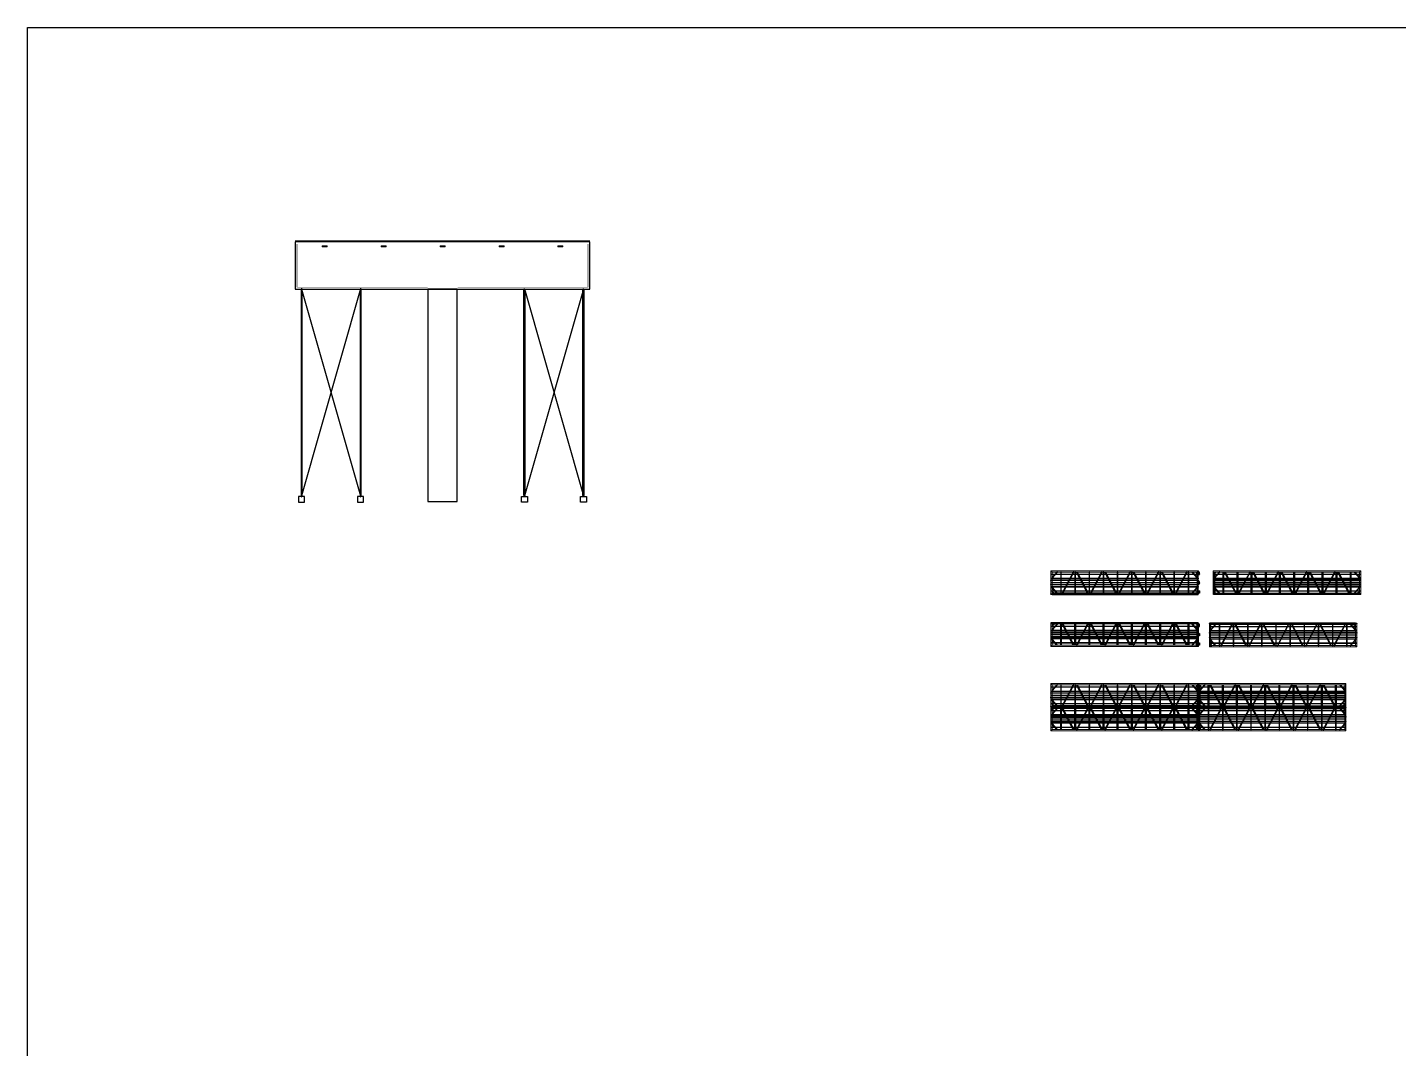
# Model space of a CAD drawing. Header units: inches. Extents: x -109738 to 334474, y -141753 to 99784.
# Drawn here: x 93329 to 209572, y 13268 to 99784 of the extents above; entities that cross this region are included whole.
import ezdxf

# ---------------------------------------------------------------- set-up
doc = ezdxf.new("R2010")
doc.units = ezdxf.units.IN
doc.header["$LTSCALE"] = 1000
doc.header["$MEASUREMENT"] = 0
doc.linetypes.add('DOTE', pattern=[2.42, 2, -0.2, 0.02, -0.2])
for name, color, linetype, lineweight in [('00标注文字', 2, 'Continuous', 15), ('加强板', 140, 'Continuous', 18), ('铝主梁', 3, 'Continuous', 9), ('铝龙骨', 7, 'Continuous', 9)]:
    doc.layers.add(name, color=color, linetype=linetype, lineweight=lineweight)
for name, color, linetype in [('DOTE', 1, 'Continuous'), ('PUB_DIM', 3, 'Continuous'), ('卡槽', 242, 'Continuous'), ('连接端梁', 130, 'Continuous'), ('铝横梁', 220, 'Continuous')]:
    doc.layers.add(name, color=color, linetype=linetype)
pattern_1 = [(45, (105703.035, 23015.224), (-56.1266, 56.1266), [])]
pattern_2 = [(45, (110703.035, 23015.224), (-56.1266, 56.1266), [])]

# ---------------------------------------------------------------- blocks, each defined once
blk = doc.blocks.new('橡胶块200x200x60')
h = blk.add_hatch()
h.set_pattern_fill('ANSI32', color=256, scale=10)
h.set_pattern_definition([(45, (0, 0), (-33.67596, 33.67596), []), (45, (22.45, 0), (-33.67596, 33.67596), [])])
h.paths.add_polyline_path([(25488, 88551), (25688, 88551), (25688, 88751), (25488, 88751)])
blk.add_lwpolyline([(25488, 88551), (25688, 88551), (25688, 88751), (25488, 88751)], close=True)
for points in [[(25513, 88716), (25533, 88716)], [(25513, 88586), (25533, 88586)], [(25523, 88726), (25523, 88706)], [(25523, 88576), (25523, 88596)], [(25663, 88716), (25643, 88716)], [(25663, 88586), (25643, 88586)], [(25653, 88726), (25653, 88706)], [(25653, 88576), (25653, 88596)]]:
    blk.add_lwpolyline(points)
for centre, radius in [((25523, 88716), 10), ((25523, 88586), 10), ((25523, 88716), 8), ((25523, 88586), 8), ((25653, 88716), 10), ((25653, 88586), 10), ((25653, 88716), 8), ((25653, 88586), 8)]:
    blk.add_circle(centre, radius)
blk = doc.blocks.new('M24_90')
at = {"layer": 'PUB_DIM'}
for p, q in [((-11, 11), (-14, 10)), ((-11, 11), (-7, 10)), ((-11, 11), (11, 11)), ((-7, 10), (0, 11)), ((-7, 10), (-7, 0)), ((0, 11), (7, 10)), ((11, 11), (7, 10)), ((7, 10), (7, 0)), ((11, 11), (14, 10)), ((-11, -74), (-14, -73)), ((-11, -74), (-7, -73)), ((-11, -74), (11, -74)), ((-7, -73), (-7, -58)), ((-7, -73), (0, -74)), ((0, -74), (7, -73)), ((7, -73), (7, -58)), ((11, -74), (7, -73)), ((11, -74), (14, -73))]:
    blk.add_line(p, q, dxfattribs=at)
for points in [[(-14, 10), (14, 10), (14, 0), (-14, 0)], [(-8, 0), (8, 0), (8, -77), (-8, -77)], [(-15, -52), (15, -52), (15, -55), (-15, -55)], [(-14, -73), (14, -73), (14, -58), (-14, -58)]]:
    blk.add_lwpolyline(points, close=True, dxfattribs=at)
blk = doc.blocks.new('ahjshdasda')
at = {"layer": 'PUB_DIM'}
for p, q in [((39726, 54601), (39726, 54591)), ((39727, 54601), (39727, 54591)), ((39729, 54601), (39729, 54591)), ((39731, 54601), (39731, 54591))]:
    blk.add_line(p, q, dxfattribs=at)
for points in [[(39720, 54602), (39737, 54602), (39737, 54600), (39720, 54600)], [(39729, 54599), (39729, 54580), (39728, 54580), (39728, 54599)]]:
    blk.add_lwpolyline(points, close=True, dxfattribs=at)
at = {"layer": 'PUB_DIM', "xscale": 0.08773124708293675, "yscale": 0.08773124708293675, "zscale": 0.08773124708293675, "rotation": 90.01075038123389}
blk.add_blockref('M24_90', (39726, 54594), dxfattribs=at)
blk = doc.blocks.new('M16膨胀螺栓')
at = {"layer": 'PUB_DIM'}
for p, q in [((-12, 12), (-16, 10)), ((-12, 12), (-8, 10)), ((-12, 12), (12, 12)), ((-8, 10), (0, 12)), ((0, 12), (8, 10)), ((12, 12), (8, 10)), ((12, 12), (16, 10)), ((-8, -84), (-12, -103)), ((-12, -103), (-12, -112)), ((-12, -112), (12, -112)), ((-10, -112), (-10, -112)), ((0, -128), (-10, -123)), ((-5, -117), (5, -117)), ((-2, -107), (-4, -112)), ((-1, -84), (-2, -107)), ((0, -128), (10, -123)), ((1, -84), (2, -107)), ((2, -107), (4, -112)), ((8, -84), (12, -103)), ((10, -112), (10, -112)), ((12, -103), (12, -112))]:
    blk.add_line(p, q, dxfattribs=at)
for points in [[(-16, 10), (16, 10), (16, 0), (-16, 0)], [(-8, 22), (8, 22), (8, -73), (-8, -73)], [(-10, -18), (10, -18), (10, -123), (-10, -123)], [(-8, -79), (8, -79), (8, -84), (-8, -84)]]:
    blk.add_lwpolyline(points, close=True, dxfattribs=at)
for centre, start, end in [((-5, -112), 180, 270), ((5, -112), 270, 0)]:
    blk.add_arc(centre, 5, start, end, dxfattribs=at)
blk = doc.blocks.new('hjashdasda')
at = {"layer": 'DOTE', "linetype": 'DOTE', "ltscale": 0.005}
for p, q in [((37896, 49659), (37896, 49655)), ((37909, 49660), (37909, 49655))]:
    blk.add_line(p, q, dxfattribs=at)
at = {"layer": 'DOTE', "linetype": 'DOTE', "ltscale": 0.02}
for p, q in [((37907, 49665), (37897, 49665)), ((37903, 49683), (37903, 49656))]:
    blk.add_line(p, q, dxfattribs=at)
at = {"layer": 'PUB_DIM'}
for p, q in [((37896, 49657), (37896, 49656)), ((37897, 49657), (37897, 49656)), ((37900, 49657), (37900, 49669)), ((37905, 49669), (37900, 49669)), ((37902, 49657), (37902, 49669)), ((37903, 49657), (37903, 49669)), ((37905, 49657), (37905, 49669)), ((37908, 49657), (37908, 49656)), ((37909, 49657), (37909, 49656))]:
    blk.add_line(p, q, dxfattribs=at)
for points in [[(37911, 49656), (37894, 49656), (37894, 49657), (37911, 49657)], [(37902, 49661), (37902, 49682), (37903, 49682), (37903, 49661)]]:
    blk.add_lwpolyline(points, close=True, dxfattribs=at)
at = {"layer": 'PUB_DIM', "yscale": 0.08773124708293675, "zscale": 0.08773124708293675}
for name, p, xscale, rotation in [('M16膨胀螺栓', (37896, 49657), -0.08773124708293675, 359.9999999999325), ('M24_90', (37905, 49665), 0.08773124708293675, 270)]:
    blk.add_blockref(name, p, dxfattribs=dict(at, xscale=xscale, rotation=rotation))
at = {"layer": 'PUB_DIM', "xscale": 0.08773124708293675, "yscale": 0.08773124708293675, "zscale": 0.08773124708293675}
blk.add_blockref('M16膨胀螺栓', (37909, 49657), dxfattribs=at)
blk = doc.blocks.new('游艇码头系船柱')
at = {"layer": '00标注文字', "color": 2}
for p, q in [((0.04, 0.1), (0.05, 0.1)), ((0.04, 0.05), (0.05, 0.05)), ((0.05, 0.1), (0.05, 0.05)), ((0.05, 0.09), (0.1, 0.09)), ((0.05, 0.05), (0.1, 0.05)), ((0.15, 0.11), (0.19, 0.11)), ((0.15, 0.04), (0.19, 0.04)), ((0.43, 0.09), (0.18, 0.09)), ((0.43, 0.05), (0.18, 0.05)), ((0.46, 0.11), (0.42, 0.11)), ((0.46, 0.04), (0.42, 0.04)), ((0.57, 0.09), (0.51, 0.09)), ((0.57, 0.05), (0.51, 0.05)), ((0.57, 0.1), (0.57, 0.1)), ((0.57, 0.1), (0.57, 0.05)), ((0.57, 0.05), (0.57, 0.05))]:
    blk.add_line(p, q, dxfattribs=at)
blk.add_lwpolyline([(0, 0.15), (0.61, 0.15), (0.61, 0), (0, 0)], close=True, dxfattribs=at)
for centre in [(0.13, 0.07), (0.48, 0.07)]:
    blk.add_circle(centre, 0.04, dxfattribs=at)
at = {"layer": '00标注文字', "color": 8}
for centre in [(0.13, 0.07), (0.48, 0.07)]:
    blk.add_circle(centre, 0.035, dxfattribs=at)
at = {"layer": '00标注文字', "color": 2}
for centre, radius, start, end in [((0.05, 0.07), 0.0256, 102.6804, 257.3196), ((0.15, 0.07), 0.035, 325.1501, 34.8499), ((0.19, 0.07), 0.035, 34.8499, 90), ((0.19, 0.07), 0.035, 270, 325.1501), ((0.42, 0.07), 0.035, 90, 145.1501), ((0.42, 0.07), 0.035, 214.8499, 270), ((0.46, 0.07), 0.035, 145.1501, 214.8499), ((0.56, 0.07), 0.0256, 282.6804, 77.3196)]:
    blk.add_arc(centre, radius, start, end, dxfattribs=at)
blk = doc.blocks.new('*U474')
at = {"layer": '00标注文字', "xscale": -693.1336901761795, "yscale": 693.1336901761795, "zscale": 693.1336901761795}
blk.add_blockref('游艇码头系船柱', (211, -52), dxfattribs=at)
blk = doc.blocks.new('*U475')
at = {"color": 0, "linetype": 'ByBlock', "lineweight": -2, "transparency": 16777216}
for p in [(0, 0), (5000, 0), (10000, 0), (15000, 0), (20000, 0)]:
    blk.add_blockref('*U474', p, dxfattribs=at)
blk = doc.blocks.new('asdasdasdafdfg')
at = {"color": 5}
for points in [[(193878, 42233), (194078, 42233), (194078, 42323), (193878, 42438)], [(206063, 42233), (206263, 42233), (206263, 42433), (206063, 42323)]]:
    blk.add_lwpolyline(points, close=True, dxfattribs=at)
at = {"layer": '加强板', "color": 5}
blk.add_lwpolyline([(194077, 44118), (193878, 44118), (193878, 43917), (193968, 43918)], close=True, dxfattribs=at)
at = {"layer": '卡槽', "color": 22, "ltscale": 5000}
for points in [[(193878, 43441), (193878, 43401), (206363, 43401), (206363, 43441)], [(193878, 43063), (193878, 43023), (206363, 43023), (206363, 43063)], [(193878, 42276), (193878, 42236), (206363, 42236), (206363, 42276)]]:
    blk.add_lwpolyline(points, close=True, dxfattribs=at)
at = {"layer": '连接端梁'}
for points in [[(193878, 44118), (193968, 44118), (193968, 42318), (193878, 42218)], [(206263, 42218), (193878, 42218), (193968, 42318), (206263, 42318)]]:
    blk.add_lwpolyline(points, close=True, dxfattribs=at)
at = {"layer": '铝主梁'}
for points in [[(206363, 44218), (193863, 44218), (193863, 44118), (206263, 44118)], [(206363, 44218), (206263, 44118), (206263, 42218), (206363, 42218)]]:
    blk.add_lwpolyline(points, close=True, dxfattribs=at)
at = {"layer": '铝横梁', "color": 243}
for points in [[(194360, 44118), (193969, 43666), (193969, 43598), (194421, 44118)], [(194738, 44118), (194738, 42318), (194688, 42318), (194688, 44118)], [(194878, 44118), (195812, 42318), (195762, 42318), (194828, 44118)], [(195938, 44118), (195938, 42318), (195888, 42318), (195888, 44118)], [(196949, 44118), (196015, 42318), (196065, 42318), (196999, 44118)], [(197138, 44118), (197138, 42318), (197088, 42318), (197088, 44118)], [(197278, 44118), (198212, 42318), (198162, 42318), (197228, 44118)], [(198338, 44118), (198338, 42318), (198288, 42318), (198288, 44118)], [(199349, 44118), (198415, 42318), (198465, 42318), (199399, 44118)], [(199538, 44118), (199538, 42318), (199488, 42318), (199488, 44118)], [(199678, 44118), (200612, 42318), (200562, 42318), (199628, 44118)], [(200738, 44118), (200738, 42318), (200688, 42318), (200688, 44118)], [(201749, 44118), (200815, 42318), (200865, 42318), (201799, 44118)], [(201938, 44118), (201938, 42318), (201888, 42318), (201888, 44118)], [(202078, 44118), (203012, 42318), (202962, 42318), (202028, 44118)], [(203138, 44118), (203138, 42318), (203088, 42318), (203088, 44118)], [(204149, 44118), (203215, 42318), (203265, 42318), (204199, 44118)], [(204338, 44118), (204338, 42318), (204288, 42318), (204288, 44118)], [(204478, 44118), (205412, 42318), (205362, 42318), (204428, 44118)], [(205538, 44118), (205538, 42318), (205488, 42318), (205488, 44118)], [(205868, 44118), (206259, 43666), (206259, 43598), (205807, 44118)], [(194360, 42318), (193969, 42770), (193969, 42838), (194421, 42318)], [(205868, 42318), (206259, 42770), (206259, 42838), (205807, 42318)]]:
    blk.add_lwpolyline(points, close=True, dxfattribs=at)
at = {"layer": '铝龙骨', "color": 0}
for points in [[(206363, 43901), (206363, 43936), (193863, 43936), (193863, 43901)], [(206363, 43551), (206363, 43586), (193863, 43586), (193863, 43551)], [(206363, 43201), (206363, 43236), (193863, 43236), (193863, 43201)], [(206363, 42851), (206363, 42886), (193863, 42886), (193863, 42851)], [(206363, 42501), (206363, 42536), (193863, 42536), (193863, 42501)]]:
    blk.add_lwpolyline(points, close=True, dxfattribs=at)

msp = doc.modelspace()

# ---------------------------------------------------------------- hatches: boundary and pattern name
h = msp.add_hatch()
h.set_pattern_fill('ANSI31', color=3, scale=50)
h.set_pattern_definition(pattern_2)
h.paths.add_polyline_path([(116618.1, 77557.9), (116538.1, 77557.9), (116536.2, 60115.8), (116616.2, 60115.8)])
h = msp.add_hatch()
h.set_pattern_fill('ANSI31', color=3, scale=50)
h.set_pattern_definition(pattern_1)
h.paths.add_polyline_path([(121618.1, 77557.9), (121538.1, 77557.9), (121536.2, 60115.8), (121616.2, 60115.8)])
h = msp.add_hatch()
h.set_pattern_fill('ANSI31', color=3, scale=50)
h.set_pattern_definition(pattern_1)
h.paths.add_polyline_path([(135504.2, 77557.9), (135424.2, 77557.9), (135426, 60115.8), (135506, 60115.8)])
h = msp.add_hatch()
h.set_pattern_fill('ANSI31', color=3, scale=50)
h.set_pattern_definition(pattern_2)
h.paths.add_polyline_path([(140504.2, 77557.9), (140424.2, 77557.9), (140426, 60115.8), (140506, 60115.8)])

# ---------------------------------------------------------------- linework, layer by layer
for points in [[(93328.6, 99783.9), (334473.9, 99783.9), (334473.9, -73248.7), (93328.6, -73248.7)], [(116021.1, 77622), (141021.1, 77622), (141021.1, 81622), (116021.1, 81622)], [(127271.1, 59622), (129771.1, 59622), (129771.1, 77622), (127271.1, 77622)], [(116823.5, 60056), (116323.5, 60056), (116323.5, 59556), (116823.5, 59556)], [(121823.5, 60056), (121323.5, 60056), (121323.5, 59556), (121823.5, 59556)], [(135218.8, 60056), (135718.8, 60056), (135718.8, 59556), (135218.8, 59556)], [(140218.8, 60056), (140718.8, 60056), (140718.8, 59556), (140218.8, 59556)]]:
    msp.add_lwpolyline(points, close=True)
at = {"color": 4, "const_width": 50}
msp.add_lwpolyline([(115999.1, 81718.4), (141010.8, 81721.4)], dxfattribs=at)
at = {"color": 6, "const_width": 50}
for points in [[(116181.5, 81441.6), (116181.5, 77778.1), (127252.1, 77778.1)], [(140860.8, 81441.6), (140860.8, 77778.1), (129790.2, 77778.1)]]:
    msp.add_lwpolyline(points, dxfattribs=at)
at = {"color": 3}
for points in [[(116618.1, 77557.9), (116538.1, 77557.9), (116536.2, 60115.8), (116616.2, 60115.8)], [(121618.1, 77557.9), (121538.1, 77557.9), (121536.2, 60115.8), (121616.2, 60115.8)], [(135424.2, 77557.9), (135504.2, 77557.9), (135506, 60115.8), (135426, 60115.8)], [(140424.2, 77557.9), (140504.2, 77557.9), (140506, 60115.8), (140426, 60115.8)]]:
    msp.add_lwpolyline(points, close=True, dxfattribs=at)
at = {"color": 1}
for points in [[(121578.1, 77631.9), (116572.8, 60091.9)], [(116578.2, 77622), (121572.8, 60094.6)], [(135464.2, 77631.9), (140469.4, 60091.9)], [(140464.1, 77622), (135469.4, 60094.6)]]:
    msp.add_lwpolyline(points, dxfattribs=at)
at = {"color": 5}
for points in [[(180203, 51756.6), (180403, 51756.6), (180403, 51846.6), (180203, 51961.3)], [(192388, 51756.6), (192588, 51756.6), (192588, 51956.6), (192498, 51956.6)], [(193878.4, 51756.6), (194078.4, 51756.6), (194078.4, 51846.6), (193878.4, 51961.3)], [(206063.4, 51756.6), (206263.4, 51756.6), (206263.4, 51956.6), (206063.4, 51846.6)], [(180203, 49122.8), (180403, 49237.5), (180402.9, 49327.5), (180203, 49327.5)], [(192498, 49122.8), (192588, 49122.8), (192588, 49342.5), (192388, 49342.5)], [(193548.2, 49093.4), (193638.2, 49093.4), (193748.1, 49298), (193548.2, 49298)], [(205733.2, 49208), (205933.2, 49093.4), (205933.2, 49298), (205733.2, 49298)], [(192388, 47442.5), (192588, 47442.5), (192588, 47647.2), (192498, 47647.2)], [(193548.2, 47413), (193748.2, 47413), (193638.2, 47617.7), (193548.2, 47617.7)], [(180203, 42208.2), (180403, 42208.2), (180403, 42298.2), (180203, 42412.9)], [(180203, 42178.2), (180403, 42178.2), (180403, 42088.2), (180203, 41973.5)], [(192388, 42208.2), (192588, 42208.2), (192588, 42408.2), (192498, 42408.2)], [(192388, 42178.2), (192588, 42178.2), (192588, 41978.2), (192498, 41978.2)]]:
    msp.add_lwpolyline(points, close=True, dxfattribs=at)
at = {"layer": '加强板', "color": 5}
for points in [[(192588, 53641.6), (192389.7, 53641.6), (192498, 53440.1), (192588, 53441.4)], [(192588, 53641.6), (192389.7, 53641.6), (192498, 53440.1), (192588, 53441.4)], [(194076.7, 53641.6), (193878.4, 53641.6), (193878.4, 53440.7), (193968.4, 53441.4)], [(192588, 44093.2), (192389.7, 44093.2), (192498, 43891.7), (192588, 43893)], [(192588, 44093.2), (192389.7, 44093.2), (192498, 43891.7), (192588, 43893)], [(192588, 40293.2), (192389.7, 40293.2), (192498, 40494.7), (192588, 40493.4)], [(192588, 40293.2), (192389.7, 40293.2), (192498, 40494.7), (192588, 40493.4)]]:
    msp.add_lwpolyline(points, close=True, dxfattribs=at)
at = {"layer": '卡槽', "color": 22, "ltscale": 5000}
for points in [[(192588, 52964.7), (192588, 52924.7), (180103, 52924.7), (180103, 52964.7)], [(192588, 52586.1), (192588, 52546.1), (180103, 52546.1), (180103, 52586.1)], [(193878.4, 52964.7), (193878.4, 52924.7), (206363.4, 52924.7), (206363.4, 52964.7)], [(193878.4, 52586.1), (193878.4, 52546.1), (206363.4, 52546.1), (206363.4, 52586.1)], [(192588, 51799.1), (192588, 51759.1), (180103, 51759.1), (180103, 51799.1)], [(193878.4, 51799.1), (193878.4, 51759.1), (206363.4, 51759.1), (206363.4, 51799.1)], [(192588, 49285), (192588, 49325), (180103, 49325), (180103, 49285)], [(193548.2, 49255.6), (193548.2, 49295.6), (206033.2, 49295.6), (206033.2, 49255.6)], [(192588, 48498), (192588, 48538), (180103, 48538), (180103, 48498)], [(192588, 48119.4), (192588, 48159.4), (180103, 48159.4), (180103, 48119.4)], [(193548.2, 48468.6), (193548.2, 48508.6), (206033.2, 48508.6), (206033.2, 48468.6)], [(193548.2, 48089.9), (193548.2, 48129.9), (206033.2, 48129.9), (206033.2, 48089.9)], [(192588, 43416.3), (192588, 43376.3), (180103, 43376.3), (180103, 43416.3)], [(192588, 43037.7), (192588, 42997.7), (180103, 42997.7), (180103, 43037.7)], [(192588, 42250.7), (192588, 42210.7), (180103, 42210.7), (180103, 42250.7)], [(192588, 42135.7), (192588, 42175.7), (180103, 42175.7), (180103, 42135.7)], [(192588, 41348.7), (192588, 41388.7), (180103, 41388.7), (180103, 41348.7)], [(192588, 40970.1), (192588, 41010.1), (180103, 41010.1), (180103, 40970.1)]]:
    msp.add_lwpolyline(points, close=True, dxfattribs=at)
at = {"layer": '连接端梁'}
for points in [[(192588, 53641.6), (192498, 53641.6), (192498, 51841.6), (192588, 51741.6)], [(193878.4, 53641.6), (193968.4, 53641.6), (193968.4, 51841.6), (193878.4, 51741.6)], [(180203, 51741.6), (192588, 51741.6), (192498, 51841.6), (180203, 51841.6)], [(206263.4, 51741.6), (193878.4, 51741.6), (193968.4, 51841.6), (206263.4, 51841.6)], [(180203, 49342.5), (192588, 49342.5), (192498, 49242.5), (180203, 49242.5)], [(192588, 47442.5), (192498, 47442.5), (192498, 49242.5), (192588, 49342.5)], [(193548.2, 47413), (193638.2, 47413), (193638.2, 49213), (193548.2, 49313)], [(205933.2, 49313), (193548.2, 49313), (193638.2, 49213), (205933.2, 49213)], [(192588, 44093.2), (192498, 44093.2), (192498, 42293.2), (192588, 42193.2)], [(180203, 42193.2), (192588, 42193.2), (192498, 42293.2), (180203, 42293.2)], [(180203, 42193.2), (192588, 42193.2), (192498, 42093.2), (180203, 42093.2)], [(192588, 40293.2), (192498, 40293.2), (192498, 42093.2), (192588, 42193.2)]]:
    msp.add_lwpolyline(points, close=True, dxfattribs=at)
at = {"layer": '铝主梁'}
for points in [[(180103, 53741.6), (192603, 53741.6), (192603, 53641.6), (180203, 53641.6)], [(180103, 53741.6), (180203, 53641.6), (180203, 51741.6), (180103, 51741.6)], [(206363.4, 53741.6), (193863.4, 53741.6), (193863.4, 53641.6), (206263.4, 53641.6)], [(206363.4, 53741.6), (206263.4, 53641.6), (206263.4, 51741.6), (206363.4, 51741.6)], [(180103, 47342.5), (180203, 47442.5), (180203, 49342.5), (180103, 49342.5)], [(206033.2, 47313), (205933.2, 47413), (205933.2, 49313), (206033.2, 49313)], [(180103, 47342.5), (192603, 47342.5), (192603, 47442.5), (180203, 47442.5)], [(206033.2, 47313), (193533.2, 47313), (193533.2, 47413), (205933.2, 47413)], [(180103, 44193.2), (192603, 44193.2), (192603, 44093.2), (180203, 44093.2)], [(180103, 44193.2), (180203, 44093.2), (180203, 42193.2), (180103, 42193.2)], [(180103, 40193.2), (180203, 40293.2), (180203, 42193.2), (180103, 42193.2)], [(180103, 40193.2), (192603, 40193.2), (192603, 40293.2), (180203, 40293.2)]]:
    msp.add_lwpolyline(points, close=True, dxfattribs=at)
at = {"layer": '铝横梁', "color": 243}
for points in [[(180594.1, 53641.6), (180203, 53189.4), (180203, 53121.9), (180655.4, 53641.6)], [(180928, 53641.6), (180928, 51841.6), (180978, 51841.6), (180978, 53641.6)], [(181988.9, 53641.6), (181054.2, 51841.6), (181104.2, 51841.6), (182038.9, 53641.6)], [(182128, 53641.6), (182128, 51841.6), (182178, 51841.6), (182178, 53641.6)], [(182317.1, 53641.6), (183251.8, 51841.6), (183201.8, 51841.6), (182267.1, 53641.6)], [(183328, 53641.6), (183328, 51841.6), (183378, 51841.6), (183378, 53641.6)], [(184388.9, 53641.6), (183454.2, 51841.6), (183504.2, 51841.6), (184438.9, 53641.6)], [(184528, 53641.6), (184528, 51841.6), (184578, 51841.6), (184578, 53641.6)], [(184717.1, 53641.6), (185651.8, 51841.6), (185601.8, 51841.6), (184667.1, 53641.6)], [(185728, 53641.6), (185728, 51841.6), (185778, 51841.6), (185778, 53641.6)], [(186788.9, 53641.6), (185854.2, 51841.6), (185904.2, 51841.6), (186838.9, 53641.6)], [(186928, 53641.6), (186928, 51841.6), (186978, 51841.6), (186978, 53641.6)], [(187117.1, 53641.6), (188051.8, 51841.6), (188001.8, 51841.6), (187067.1, 53641.6)], [(188128, 53641.6), (188128, 51841.6), (188178, 51841.6), (188178, 53641.6)], [(189188.9, 53641.6), (188254.2, 51841.6), (188304.2, 51841.6), (189238.9, 53641.6)], [(189328, 53641.6), (189328, 51841.6), (189378, 51841.6), (189378, 53641.6)], [(189517.1, 53641.6), (190451.8, 51841.6), (190401.8, 51841.6), (189467.1, 53641.6)], [(190528, 53641.6), (190528, 51841.6), (190578, 51841.6), (190578, 53641.6)], [(191588.9, 53641.6), (190654.2, 51841.6), (190704.2, 51841.6), (191638.9, 53641.6)], [(191728, 53641.6), (191728, 51841.6), (191778, 51841.6), (191778, 53641.6)], [(192102.1, 53641.6), (192493.3, 53189.4), (192493.3, 53121.9), (192040.8, 53641.6)], [(194360.1, 53641.6), (193969, 53189.4), (193969, 53121.9), (194421.4, 53641.6)], [(194738.4, 53641.6), (194738.4, 51841.6), (194688.4, 51841.6), (194688.4, 53641.6)], [(194877.5, 53641.6), (195812.2, 51841.6), (195762.2, 51841.6), (194827.5, 53641.6)], [(195938.4, 53641.6), (195938.4, 51841.6), (195888.4, 51841.6), (195888.4, 53641.6)], [(196949.3, 53641.6), (196014.6, 51841.6), (196064.6, 51841.6), (196999.3, 53641.6)], [(197138.4, 53641.6), (197138.4, 51841.6), (197088.4, 51841.6), (197088.4, 53641.6)], [(197277.5, 53641.6), (198212.2, 51841.6), (198162.2, 51841.6), (197227.5, 53641.6)], [(198338.4, 53641.6), (198338.4, 51841.6), (198288.4, 51841.6), (198288.4, 53641.6)], [(199349.3, 53641.6), (198414.6, 51841.6), (198464.6, 51841.6), (199399.3, 53641.6)], [(199538.4, 53641.6), (199538.4, 51841.6), (199488.4, 51841.6), (199488.4, 53641.6)], [(199677.5, 53641.6), (200612.2, 51841.6), (200562.2, 51841.6), (199627.5, 53641.6)], [(200738.4, 53641.6), (200738.4, 51841.6), (200688.4, 51841.6), (200688.4, 53641.6)], [(201749.3, 53641.6), (200814.6, 51841.6), (200864.6, 51841.6), (201799.3, 53641.6)], [(201938.4, 53641.6), (201938.4, 51841.6), (201888.4, 51841.6), (201888.4, 53641.6)], [(202077.5, 53641.6), (203012.2, 51841.6), (202962.2, 51841.6), (202027.5, 53641.6)], [(203138.4, 53641.6), (203138.4, 51841.6), (203088.4, 51841.6), (203088.4, 53641.6)], [(204149.3, 53641.6), (203214.6, 51841.6), (203264.6, 51841.6), (204199.3, 53641.6)], [(204338.4, 53641.6), (204338.4, 51841.6), (204288.4, 51841.6), (204288.4, 53641.6)], [(204477.5, 53641.6), (205412.2, 51841.6), (205362.2, 51841.6), (204427.5, 53641.6)], [(205538.4, 53641.6), (205538.4, 51841.6), (205488.4, 51841.6), (205488.4, 53641.6)], [(205868.2, 53641.6), (206259.3, 53189.4), (206259.3, 53121.9), (205806.8, 53641.6)], [(180594.1, 51841.6), (180203, 52293.9), (180203, 52361.3), (180655.4, 51841.6)], [(192102.1, 51841.6), (192493.3, 52293.9), (192493.3, 52361.3), (192040.8, 51841.6)], [(194360.1, 51841.6), (193969, 52293.9), (193969, 52361.3), (194421.4, 51841.6)], [(205868.2, 51841.6), (206259.3, 52293.9), (206259.3, 52361.3), (205806.8, 51841.6)], [(180594.1, 49237.5), (180203, 48785.3), (180203, 48717.8), (180655.4, 49237.5)], [(180928, 47442.5), (180928, 49242.5), (180978, 49242.5), (180978, 47442.5)], [(181988.9, 47442.5), (181054.2, 49242.5), (181104.2, 49242.5), (182038.9, 47442.5)], [(182128, 47442.5), (182128, 49242.5), (182178, 49242.5), (182178, 47442.5)], [(182317.1, 47442.5), (183251.8, 49242.5), (183201.8, 49242.5), (182267.1, 47442.5)], [(183328, 47442.5), (183328, 49242.5), (183378, 49242.5), (183378, 47442.5)], [(184388.9, 47442.5), (183454.2, 49242.5), (183504.2, 49242.5), (184438.9, 47442.5)], [(184528, 47442.5), (184528, 49242.5), (184578, 49242.5), (184578, 47442.5)], [(184717.1, 47442.5), (185651.8, 49242.5), (185601.8, 49242.5), (184667.1, 47442.5)], [(185728, 47442.5), (185728, 49242.5), (185778, 49242.5), (185778, 47442.5)], [(186788.9, 47442.5), (185854.2, 49242.5), (185904.2, 49242.5), (186838.9, 47442.5)], [(186928, 47442.5), (186928, 49242.5), (186978, 49242.5), (186978, 47442.5)], [(187117.1, 47442.5), (188051.8, 49242.5), (188001.8, 49242.5), (187067.1, 47442.5)], [(188128, 47442.5), (188128, 49242.5), (188178, 49242.5), (188178, 47442.5)], [(189188.9, 47442.5), (188254.2, 49242.5), (188304.2, 49242.5), (189238.9, 47442.5)], [(189328, 47442.5), (189328, 49242.5), (189378, 49242.5), (189378, 47442.5)], [(189517.1, 47442.5), (190451.8, 49242.5), (190401.8, 49242.5), (189467.1, 47442.5)], [(190528, 47442.5), (190528, 49242.5), (190578, 49242.5), (190578, 47442.5)], [(191588.9, 47442.5), (190654.2, 49242.5), (190704.2, 49242.5), (191638.9, 47442.5)], [(191728, 47442.5), (191728, 49242.5), (191778, 49242.5), (191778, 47442.5)], [(192102.1, 49237.5), (192493.3, 48785.3), (192493.3, 48717.8), (192040.8, 49237.5)], [(194029.2, 49208), (193638.1, 48755.8), (193638.1, 48688.4), (194090.5, 49208)], [(194408.2, 47413), (194408.2, 49213), (194358.2, 49213), (194358.2, 47413)], [(194547.3, 47413), (195482, 49213), (195432, 49213), (194497.3, 47413)], [(195608.2, 47413), (195608.2, 49213), (195558.2, 49213), (195558.2, 47413)], [(196619.1, 47413), (195684.4, 49213), (195734.4, 49213), (196669.1, 47413)], [(196808.2, 47413), (196808.2, 49213), (196758.2, 49213), (196758.2, 47413)], [(196947.3, 47413), (197882, 49213), (197832, 49213), (196897.3, 47413)], [(198008.2, 47413), (198008.2, 49213), (197958.2, 49213), (197958.2, 47413)], [(199019.1, 47413), (198084.4, 49213), (198134.4, 49213), (199069.1, 47413)], [(199208.2, 47413), (199208.2, 49213), (199158.2, 49213), (199158.2, 47413)], [(199347.3, 47413), (200282, 49213), (200232, 49213), (199297.3, 47413)], [(200408.2, 47413), (200408.2, 49213), (200358.2, 49213), (200358.2, 47413)], [(201419.1, 47413), (200484.4, 49213), (200534.4, 49213), (201469.1, 47413)], [(201608.2, 47413), (201608.2, 49213), (201558.2, 49213), (201558.2, 47413)], [(201747.3, 47413), (202682, 49213), (202632, 49213), (201697.3, 47413)], [(202808.2, 47413), (202808.2, 49213), (202758.2, 49213), (202758.2, 47413)], [(203819.1, 47413), (202884.4, 49213), (202934.4, 49213), (203869.1, 47413)], [(204008.2, 47413), (204008.2, 49213), (203958.2, 49213), (203958.2, 47413)], [(204147.3, 47413), (205082, 49213), (205032, 49213), (204097.3, 47413)], [(205208.2, 47413), (205208.2, 49213), (205158.2, 49213), (205158.2, 47413)], [(205537.2, 49208), (205928.3, 48755.8), (205928.3, 48688.4), (205475.9, 49208)], [(180594.1, 47437.5), (180203, 47889.7), (180203, 47957.2), (180655.4, 47437.5)], [(192102.1, 47437.5), (192493.3, 47889.7), (192493.3, 47957.2), (192040.8, 47437.5)], [(194029.2, 47408), (193638.1, 47860.3), (193638.1, 47927.7), (194090.5, 47408)], [(205537.2, 47408), (205928.3, 47860.3), (205928.3, 47927.7), (205475.9, 47408)], [(180594.1, 44093.2), (180203, 43641), (180203, 43573.5), (180655.4, 44093.2)], [(180928, 44093.2), (180928, 42293.2), (180978, 42293.2), (180978, 44093.2)], [(181988.9, 44093.2), (181054.2, 42293.2), (181104.2, 42293.2), (182038.9, 44093.2)], [(182128, 44093.2), (182128, 42293.2), (182178, 42293.2), (182178, 44093.2)], [(182317.1, 44093.2), (183251.8, 42293.2), (183201.8, 42293.2), (182267.1, 44093.2)], [(183328, 44093.2), (183328, 42293.2), (183378, 42293.2), (183378, 44093.2)], [(184388.9, 44093.2), (183454.2, 42293.2), (183504.2, 42293.2), (184438.9, 44093.2)], [(184528, 44093.2), (184528, 42293.2), (184578, 42293.2), (184578, 44093.2)], [(184717.1, 44093.2), (185651.8, 42293.2), (185601.8, 42293.2), (184667.1, 44093.2)], [(185728, 44093.2), (185728, 42293.2), (185778, 42293.2), (185778, 44093.2)], [(186788.9, 44093.2), (185854.2, 42293.2), (185904.2, 42293.2), (186838.9, 44093.2)], [(186928, 44093.2), (186928, 42293.2), (186978, 42293.2), (186978, 44093.2)], [(187117.1, 44093.2), (188051.8, 42293.2), (188001.8, 42293.2), (187067.1, 44093.2)], [(188128, 44093.2), (188128, 42293.2), (188178, 42293.2), (188178, 44093.2)], [(189188.9, 44093.2), (188254.2, 42293.2), (188304.2, 42293.2), (189238.9, 44093.2)], [(189328, 44093.2), (189328, 42293.2), (189378, 42293.2), (189378, 44093.2)], [(189517.1, 44093.2), (190451.8, 42293.2), (190401.8, 42293.2), (189467.1, 44093.2)], [(190528, 44093.2), (190528, 42293.2), (190578, 42293.2), (190578, 44093.2)], [(191588.9, 44093.2), (190654.2, 42293.2), (190704.2, 42293.2), (191638.9, 44093.2)], [(191728, 44093.2), (191728, 42293.2), (191778, 42293.2), (191778, 44093.2)], [(192102.1, 44093.2), (192493.3, 43641), (192493.3, 43573.5), (192040.8, 44093.2)], [(180594.1, 42293.2), (180203, 42745.4), (180203, 42812.9), (180655.4, 42293.2)], [(180594.1, 42093.2), (180203, 41641), (180203, 41573.5), (180655.4, 42093.2)], [(180928, 40293.2), (180928, 42093.2), (180978, 42093.2), (180978, 40293.2)], [(181988.9, 40293.2), (181054.2, 42093.2), (181104.2, 42093.2), (182038.9, 40293.2)], [(182128, 40293.2), (182128, 42093.2), (182178, 42093.2), (182178, 40293.2)], [(182317.1, 40293.2), (183251.8, 42093.2), (183201.8, 42093.2), (182267.1, 40293.2)], [(183328, 40293.2), (183328, 42093.2), (183378, 42093.2), (183378, 40293.2)], [(184388.9, 40293.2), (183454.2, 42093.2), (183504.2, 42093.2), (184438.9, 40293.2)], [(184528, 40293.2), (184528, 42093.2), (184578, 42093.2), (184578, 40293.2)], [(184717.1, 40293.2), (185651.8, 42093.2), (185601.8, 42093.2), (184667.1, 40293.2)], [(185728, 40293.2), (185728, 42093.2), (185778, 42093.2), (185778, 40293.2)], [(186788.9, 40293.2), (185854.2, 42093.2), (185904.2, 42093.2), (186838.9, 40293.2)], [(186928, 40293.2), (186928, 42093.2), (186978, 42093.2), (186978, 40293.2)], [(187117.1, 40293.2), (188051.8, 42093.2), (188001.8, 42093.2), (187067.1, 40293.2)], [(188128, 40293.2), (188128, 42093.2), (188178, 42093.2), (188178, 40293.2)], [(189188.9, 40293.2), (188254.2, 42093.2), (188304.2, 42093.2), (189238.9, 40293.2)], [(189328, 40293.2), (189328, 42093.2), (189378, 42093.2), (189378, 40293.2)], [(189517.1, 40293.2), (190451.8, 42093.2), (190401.8, 42093.2), (189467.1, 40293.2)], [(190528, 40293.2), (190528, 42093.2), (190578, 42093.2), (190578, 40293.2)], [(191588.9, 40293.2), (190654.2, 42093.2), (190704.2, 42093.2), (191638.9, 40293.2)], [(191728, 40293.2), (191728, 42093.2), (191778, 42093.2), (191778, 40293.2)], [(192102.1, 42293.2), (192493.3, 42745.4), (192493.3, 42812.9), (192040.8, 42293.2)], [(192102.1, 42093.2), (192493.3, 41641), (192493.3, 41573.5), (192040.8, 42093.2)], [(180594.1, 40293.2), (180203, 40745.4), (180203, 40812.9), (180655.4, 40293.2)], [(192102.1, 40293.2), (192493.3, 40745.4), (192493.3, 40812.9), (192040.8, 40293.2)]]:
    msp.add_lwpolyline(points, close=True, dxfattribs=at)
at = {"layer": '铝龙骨', "color": 0}
for points in [[(180103, 53424.1), (180103, 53459.1), (192603, 53459.1), (192603, 53424.1)], [(180103, 53074.1), (180103, 53109.1), (192603, 53109.1), (192603, 53074.1)], [(180103, 52724.1), (180103, 52759.1), (192603, 52759.1), (192603, 52724.1)], [(180103, 52374.1), (180103, 52409.1), (192603, 52409.1), (192603, 52374.1)], [(206363.4, 53424.1), (206363.4, 53459.1), (193863.4, 53459.1), (193863.4, 53424.1)], [(206363.4, 53074.1), (206363.4, 53109.1), (193863.4, 53109.1), (193863.4, 53074.1)], [(206363.4, 52724.1), (206363.4, 52759.1), (193863.4, 52759.1), (193863.4, 52724.1)], [(206363.4, 52374.1), (206363.4, 52409.1), (193863.4, 52409.1), (193863.4, 52374.1)], [(180103, 52024.1), (180103, 52059.1), (192603, 52059.1), (192603, 52024.1)], [(206363.4, 52024.1), (206363.4, 52059.1), (193863.4, 52059.1), (193863.4, 52024.1)], [(180103, 49060), (180103, 49025), (192603, 49025), (192603, 49060)], [(206033.2, 49030.5), (206033.2, 48995.5), (193533.2, 48995.5), (193533.2, 49030.5)], [(180103, 48710), (180103, 48675), (192603, 48675), (192603, 48710)], [(180103, 48360), (180103, 48325), (192603, 48325), (192603, 48360)], [(180103, 48010), (180103, 47975), (192603, 47975), (192603, 48010)], [(180103, 47660), (180103, 47625), (192603, 47625), (192603, 47660)], [(206033.2, 48680.5), (206033.2, 48645.5), (193533.2, 48645.5), (193533.2, 48680.5)], [(206033.2, 48330.5), (206033.2, 48295.5), (193533.2, 48295.5), (193533.2, 48330.5)], [(206033.2, 47980.5), (206033.2, 47945.5), (193533.2, 47945.5), (193533.2, 47980.5)], [(206033.2, 47630.5), (206033.2, 47595.5), (193533.2, 47595.5), (193533.2, 47630.5)], [(180103, 43875.7), (180103, 43910.7), (192603, 43910.7), (192603, 43875.7)], [(180103, 43525.7), (180103, 43560.7), (192603, 43560.7), (192603, 43525.7)], [(180103, 43175.7), (180103, 43210.7), (192603, 43210.7), (192603, 43175.7)], [(180103, 42825.7), (180103, 42860.7), (192603, 42860.7), (192603, 42825.7)], [(180103, 42475.7), (180103, 42510.7), (192603, 42510.7), (192603, 42475.7)], [(180103, 41910.7), (180103, 41875.7), (192603, 41875.7), (192603, 41910.7)], [(180103, 41560.7), (180103, 41525.7), (192603, 41525.7), (192603, 41560.7)], [(180103, 41210.7), (180103, 41175.7), (192603, 41175.7), (192603, 41210.7)], [(180103, 40860.7), (180103, 40825.7), (192603, 40825.7), (192603, 40860.7)], [(180103, 40510.7), (180103, 40475.7), (192603, 40475.7), (192603, 40510.7)]]:
    msp.add_lwpolyline(points, close=True, dxfattribs=at)

# ---------------------------------------------------------------- block references
for name, p in [('*U475', (118521.1, 81236.6)), ('asdasdasdafdfg', (-1250.4, -24.9))]:
    msp.add_blockref(name, p)
for name, p, xscale, yscale, zscale in [('ahjshdasda', (337808.2, -226427.2), -5.568559892244242, 5.568559892244242, 5.568559892244242), ('ahjshdasda', (342808.2, -226427.2), -5.568559892244242, 5.568559892244242, 5.568559892244242), ('ahjshdasda', (-85766, -226427.2), 5.568559892244242, 5.568559892244242, 5.568559892244242), ('ahjshdasda', (-80766, -226427.2), 5.568559892244242, 5.568559892244242, 5.568559892244242), ('hjashdasda', (264119.7, -133239.6), -3.892708075587689, 3.892708075587689, 3.892708075587689), ('hjashdasda', (269119.7, -133239.6), -3.892708075587689, 3.892708075587689, 3.892708075587689), ('hjashdasda', (-12077.4, -133239.6), 3.892708075587689, 3.892708075587689, 3.892708075587689), ('hjashdasda', (-7077.4, -133239.6), 3.892708075587689, 3.892708075587689, 3.892708075587689)]:
    msp.add_blockref(name, p, dxfattribs=dict(xscale=xscale, yscale=yscale, zscale=zscale))
at = {"rotation": 270.0000000000939}
for p in [(103956.8, 79120.1), (103956.8, 78331.2), (103956.8, 74721), (103956.8, 69571.7), (103956.8, 68782.8), (103956.8, 67571.7)]:
    msp.add_blockref('橡胶块200x200x60', p, dxfattribs=at)
at = {"xscale": -1}
for name, p, rotation in [('橡胶块200x200x60', (103956.8, 26363.1), 269.9999999999061), ('橡胶块200x200x60', (103956.8, 22752.9), 269.9999999999061), ('橡胶块200x200x60', (103956.8, 21964), 269.9999999999061), ('橡胶块200x200x60', (103956.8, 16814.7), 269.9999999999061), ('asdasdasdafdfg', (-1250.4, 84411.3), 180), ('橡胶块200x200x60', (103956.8, 15603.6), 269.9999999999061), ('橡胶块200x200x60', (103956.8, 14814.7), 269.9999999999061)]:
    msp.add_blockref(name, p, dxfattribs=dict(at, rotation=rotation))

doc.saveas('drawing.dxf')
